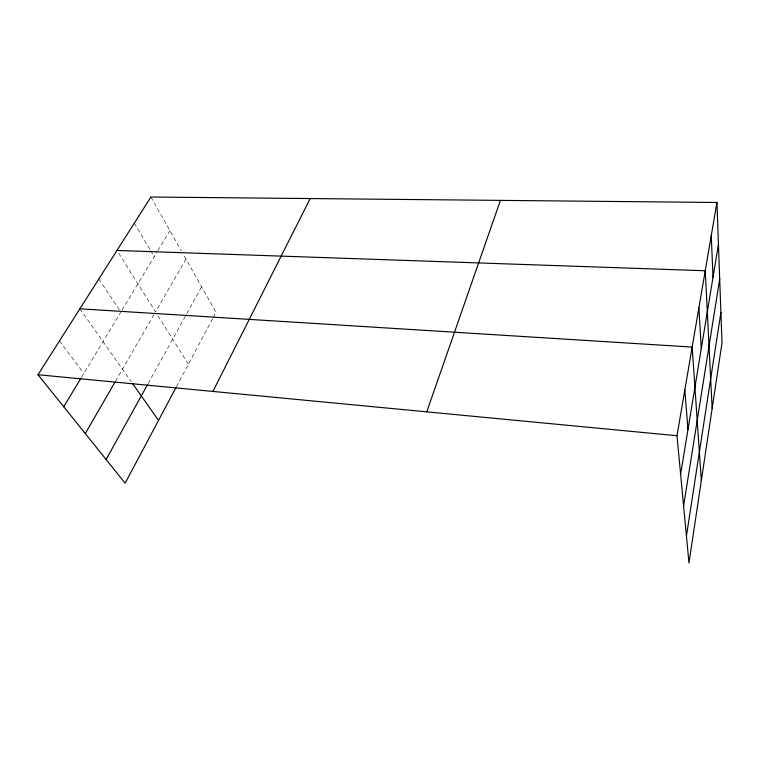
<?xml version="1.0" encoding="UTF-8"?>
<svg xmlns="http://www.w3.org/2000/svg" width="760" height="760" viewBox="0 0 760 760"><rect width="100%" height="100%" fill="white"/><g stroke="black" fill="none" stroke-linecap="round" stroke-linejoin="round"><path stroke-width="0.57" stroke-dasharray="3.8 2.85" d="M176.472 386.65L212.762 318.411M213.303 317.395L216.011 312.303L183.682 255.056M148.152 383.496L201.628 286.824M115.415 381.349L153.786 314.887M185.972 259.122L155.515 311.885L116.954 250.458M81.396 377.454L120.83 312.075M122.046 310.051L157.244 251.693M157.852 250.686L169.917 230.689M59.451 340.974L83.837 373.416M79.895 308.788L131.195 381.577M98.838 278.977L119.538 310.127M157.966 315.78L188.394 364.24M134.292 223.174L150.005 249.584M150.603 250.601L154.232 256.69M150.898 197.02L181.383 250.99"/><path stroke-width="1.14" d="M686.422 535.99L720.908 312.464M683.591 505.922L719.701 279.024M680.608 474.278L718.447 244.255M716.936 202.464L722 342.827L688.968 562.98L676.98 435.736L716.936 202.464L150.898 197.02L38 374.737L125.143 483.16L175.93 387.676M426.759 411.853L500.422 200.383M212.914 391.438L310.184 198.55M106.124 459.486L147.582 384.531M85.281 433.561L114.836 382.365M63.726 406.752L80.788 378.47M116.954 250.458L705.242 270.75L712.158 408.405M79.895 308.788L692.17 347.082L701.328 480.586M38 374.737L676.98 435.736M132.544 383.486L158.536 420.375M684.808 390.022L687.981 429.466M698.886 307.819L701.29 348.565M711.246 235.685L713.022 277.219"/></g></svg>
